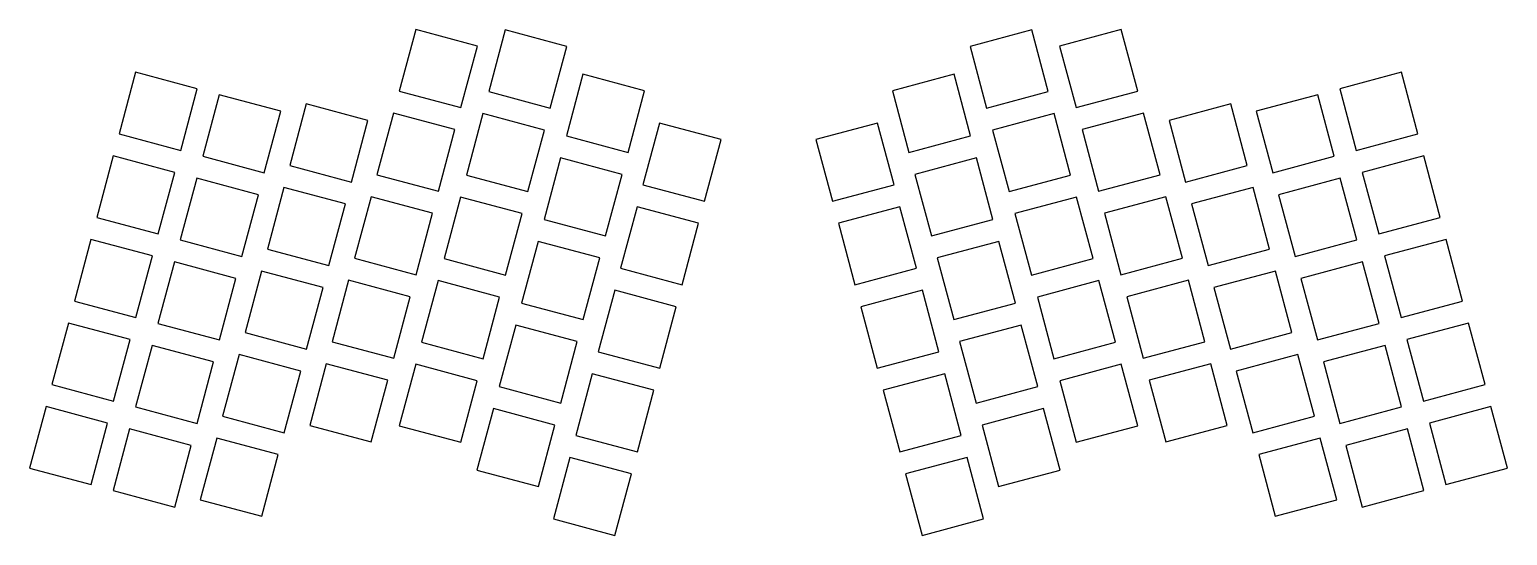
# Model space of a CAD drawing. Header units: millimetres. Extents: x 36 to 361, y -239 to -128.
import ezdxf

# ---------------------------------------------------------------- set-up
doc = ezdxf.new("R2010")
doc.units = ezdxf.units.MM

msp = doc.modelspace()

# ---------------------------------------------------------------- linework, layer by layer
at = {"linetype": 'CONTINUOUS'}
for p, q in [((121.08, -127.69), (117.45, -141.21)), ((134.6, -131.31), (121.08, -127.69)), ((140.72, -127.78), (137.1, -141.3)), ((154.25, -131.4), (140.72, -127.78)), ((256.34, -127.78), (242.82, -131.4)), ((259.96, -141.3), (256.34, -127.78)), ((275.99, -127.69), (262.46, -131.31)), ((279.61, -141.21), (275.99, -127.69)), ((130.98, -144.83), (134.6, -131.31)), ((150.62, -144.92), (154.25, -131.4)), ((242.82, -131.4), (246.44, -144.92)), ((262.46, -131.31), (266.09, -144.83)), ((59.55, -137.08), (55.93, -150.61)), ((73.07, -140.71), (59.55, -137.08)), ((157.78, -137.52), (154.16, -151.05)), ((171.31, -141.15), (157.78, -137.52)), ((239.28, -137.52), (225.76, -141.15)), ((242.91, -151.05), (239.28, -137.52)), ((337.51, -137.08), (323.99, -140.71)), ((341.14, -150.61), (337.51, -137.08)), ((69.45, -154.23), (73.07, -140.71)), ((77.9, -142), (74.28, -155.52)), ((91.42, -145.62), (77.9, -142)), ((117.45, -141.21), (130.98, -144.83)), ((137.1, -141.3), (150.62, -144.92)), ((167.68, -154.67), (171.31, -141.15)), ((225.76, -141.15), (229.38, -154.67)), ((246.44, -144.92), (259.96, -141.3)), ((266.09, -144.83), (279.61, -141.21)), ((319.16, -142), (305.64, -145.62)), ((322.79, -155.52), (319.16, -142)), ((323.99, -140.71), (327.62, -154.23)), ((87.8, -159.15), (91.42, -145.62)), ((97.03, -144.02), (93.41, -157.54)), ((110.55, -147.64), (97.03, -144.02)), ((116.16, -146.04), (112.54, -159.56)), ((129.68, -149.66), (116.16, -146.04)), ((280.9, -146.04), (267.38, -149.66)), ((284.53, -159.56), (280.9, -146.04)), ((300.03, -144.02), (286.51, -147.64)), ((303.66, -157.54), (300.03, -144.02)), ((305.64, -145.62), (309.26, -159.15)), ((106.93, -161.17), (110.55, -147.64)), ((135.81, -146.13), (132.18, -159.65)), ((149.33, -149.75), (135.81, -146.13)), ((174.58, -148.24), (170.96, -161.76)), ((188.11, -151.86), (174.58, -148.24)), ((222.48, -148.24), (208.96, -151.86)), ((226.11, -161.76), (222.48, -148.24)), ((261.26, -146.13), (247.73, -149.75)), ((264.88, -159.65), (261.26, -146.13)), ((286.51, -147.64), (290.13, -161.17)), ((55.93, -150.61), (69.45, -154.23)), ((126.06, -163.19), (129.68, -149.66)), ((145.71, -163.27), (149.33, -149.75)), ((154.16, -151.05), (167.68, -154.67)), ((184.48, -165.38), (188.11, -151.86)), ((208.96, -151.86), (212.58, -165.38)), ((229.38, -154.67), (242.91, -151.05)), ((247.73, -149.75), (251.36, -163.27)), ((267.38, -149.66), (271, -163.19)), ((327.62, -154.23), (341.14, -150.61)), ((54.63, -155.44), (51.01, -168.96)), ((68.15, -159.06), (54.63, -155.44)), ((74.28, -155.52), (87.8, -159.15)), ((309.26, -159.15), (322.79, -155.52)), ((342.43, -155.44), (328.91, -159.06)), ((346.06, -168.96), (342.43, -155.44)), ((93.41, -157.54), (106.93, -161.17)), ((152.87, -155.88), (149.24, -169.4)), ((166.39, -159.5), (152.87, -155.88)), ((244.2, -155.88), (230.68, -159.5)), ((247.82, -169.4), (244.2, -155.88)), ((290.13, -161.17), (303.66, -157.54)), ((64.53, -172.58), (68.15, -159.06)), ((72.98, -160.35), (69.36, -173.88)), ((86.51, -163.98), (72.98, -160.35)), ((112.54, -159.56), (126.06, -163.19)), ((132.18, -159.65), (145.71, -163.27)), ((162.76, -173.02), (166.39, -159.5)), ((170.96, -161.76), (184.48, -165.38)), ((212.58, -165.38), (226.11, -161.76)), ((230.68, -159.5), (234.3, -173.02)), ((251.36, -163.27), (264.88, -159.65)), ((271, -163.19), (284.53, -159.56)), ((324.08, -160.35), (310.56, -163.98)), ((327.7, -173.88), (324.08, -160.35)), ((328.91, -159.06), (332.53, -172.58)), ((82.88, -177.5), (86.51, -163.98)), ((92.11, -162.37), (88.49, -175.9)), ((105.64, -166), (92.11, -162.37)), ((111.24, -164.39), (107.62, -177.92)), ((124.77, -168.02), (111.24, -164.39)), ((130.89, -164.48), (127.27, -178)), ((144.41, -168.1), (130.89, -164.48)), ((266.18, -164.48), (252.65, -168.1)), ((269.8, -178), (266.18, -164.48)), ((285.82, -164.39), (272.3, -168.02)), ((289.45, -177.92), (285.82, -164.39)), ((304.95, -162.37), (291.43, -166)), ((308.57, -175.9), (304.95, -162.37)), ((310.56, -163.98), (314.18, -177.5)), ((102.01, -179.52), (105.64, -166)), ((121.14, -181.54), (124.77, -168.02)), ((140.79, -181.63), (144.41, -168.1)), ((169.66, -166.59), (166.04, -180.11)), ((183.19, -170.21), (169.66, -166.59)), ((227.4, -166.59), (213.88, -170.21)), ((231.02, -180.11), (227.4, -166.59)), ((252.65, -168.1), (256.28, -181.63)), ((272.3, -168.02), (275.92, -181.54)), ((291.43, -166), (295.05, -179.52)), ((51.01, -168.96), (64.53, -172.58)), ((149.24, -169.4), (162.76, -173.02)), ((179.56, -183.74), (183.19, -170.21)), ((213.88, -170.21), (217.5, -183.74)), ((234.3, -173.02), (247.82, -169.4)), ((332.53, -172.58), (346.06, -168.96)), ((49.71, -173.79), (46.09, -187.31)), ((63.24, -177.41), (49.71, -173.79)), ((69.36, -173.88), (82.88, -177.5)), ((147.95, -174.23), (144.32, -187.75)), ((161.47, -177.85), (147.95, -174.23)), ((249.12, -174.23), (235.59, -177.85)), ((252.74, -187.75), (249.12, -174.23)), ((314.18, -177.5), (327.7, -173.88)), ((347.35, -173.79), (333.83, -177.41)), ((350.97, -187.31), (347.35, -173.79)), ((59.61, -190.94), (63.24, -177.41)), ((88.49, -175.9), (102.01, -179.52)), ((107.62, -177.92), (121.14, -181.54)), ((127.27, -178), (140.79, -181.63)), ((157.85, -191.37), (161.47, -177.85)), ((235.59, -177.85), (239.22, -191.37)), ((256.28, -181.63), (269.8, -178)), ((275.92, -181.54), (289.45, -177.92)), ((295.05, -179.52), (308.57, -175.9)), ((333.83, -177.41), (337.45, -190.94)), ((68.07, -178.71), (64.44, -192.23)), ((81.59, -182.33), (68.07, -178.71)), ((87.2, -180.73), (83.57, -194.25)), ((100.72, -184.35), (87.2, -180.73)), ((166.04, -180.11), (179.56, -183.74)), ((217.5, -183.74), (231.02, -180.11)), ((309.87, -180.73), (296.35, -184.35)), ((313.49, -194.25), (309.87, -180.73)), ((329, -178.71), (315.47, -182.33)), ((332.62, -192.23), (329, -178.71)), ((77.97, -195.85), (81.59, -182.33)), ((97.1, -197.87), (100.72, -184.35)), ((106.32, -182.75), (102.7, -196.27)), ((119.85, -186.37), (106.32, -182.75)), ((125.97, -182.83), (122.35, -196.36)), ((139.49, -186.46), (125.97, -182.83)), ((164.75, -184.94), (161.12, -198.46)), ((178.27, -188.56), (164.75, -184.94)), ((232.32, -184.94), (218.79, -188.56)), ((235.94, -198.46), (232.32, -184.94)), ((271.09, -182.83), (257.57, -186.46)), ((274.72, -196.36), (271.09, -182.83)), ((290.74, -182.75), (277.22, -186.37)), ((294.36, -196.27), (290.74, -182.75)), ((296.35, -184.35), (299.97, -197.87)), ((315.47, -182.33), (319.1, -195.85)), ((46.09, -187.31), (59.61, -190.94)), ((116.22, -199.89), (119.85, -186.37)), ((135.87, -199.98), (139.49, -186.46)), ((144.32, -187.75), (157.85, -191.37)), ((239.22, -191.37), (252.74, -187.75)), ((257.57, -186.46), (261.19, -199.98)), ((277.22, -186.37), (280.84, -199.89)), ((337.45, -190.94), (350.97, -187.31)), ((174.65, -202.09), (178.27, -188.56)), ((218.79, -188.56), (222.42, -202.09)), ((44.8, -192.14), (41.17, -205.66)), ((58.32, -195.76), (44.8, -192.14)), ((64.44, -192.23), (77.97, -195.85)), ((83.57, -194.25), (97.1, -197.87)), ((143.03, -192.58), (139.41, -206.1)), ((156.55, -196.2), (143.03, -192.58)), ((254.03, -192.58), (240.51, -196.2)), ((257.66, -206.1), (254.03, -192.58)), ((299.97, -197.87), (313.49, -194.25)), ((319.1, -195.85), (332.62, -192.23)), ((352.27, -192.14), (338.74, -195.76)), ((355.89, -205.66), (352.27, -192.14)), ((54.7, -209.29), (58.32, -195.76)), ((63.15, -197.06), (59.53, -210.58)), ((76.67, -200.68), (63.15, -197.06)), ((102.7, -196.27), (116.22, -199.89)), ((122.35, -196.36), (135.87, -199.98)), ((152.93, -209.73), (156.55, -196.2)), ((240.51, -196.2), (244.13, -209.73)), ((261.19, -199.98), (274.72, -196.36)), ((280.84, -199.89), (294.36, -196.27)), ((333.92, -197.06), (320.39, -200.68)), ((337.54, -210.58), (333.92, -197.06)), ((338.74, -195.76), (342.37, -209.29)), ((73.05, -214.21), (76.67, -200.68)), ((82.28, -199.08), (78.65, -212.6)), ((95.8, -202.7), (82.28, -199.08)), ((101.41, -201.1), (97.78, -214.62)), ((114.93, -204.72), (101.41, -201.1)), ((121.05, -201.19), (117.43, -214.71)), ((134.58, -204.81), (121.05, -201.19)), ((161.12, -198.46), (174.65, -202.09)), ((222.42, -202.09), (235.94, -198.46)), ((276.01, -201.19), (262.49, -204.81)), ((279.63, -214.71), (276.01, -201.19)), ((295.66, -201.1), (282.13, -204.72)), ((299.28, -214.62), (295.66, -201.1)), ((314.79, -199.08), (301.26, -202.7)), ((318.41, -212.6), (314.79, -199.08)), ((320.39, -200.68), (324.02, -214.21)), ((92.18, -216.23), (95.8, -202.7)), ((159.83, -203.29), (156.21, -216.82)), ((173.35, -206.92), (159.83, -203.29)), ((237.23, -203.29), (223.71, -206.92)), ((240.86, -216.82), (237.23, -203.29)), ((301.26, -202.7), (304.89, -216.23)), ((41.17, -205.66), (54.7, -209.29)), ((111.31, -218.24), (114.93, -204.72)), ((130.95, -218.33), (134.58, -204.81)), ((139.41, -206.1), (152.93, -209.73)), ((169.73, -220.44), (173.35, -206.92)), ((223.71, -206.92), (227.34, -220.44)), ((244.13, -209.73), (257.66, -206.1)), ((262.49, -204.81), (266.11, -218.33)), ((282.13, -204.72), (285.76, -218.24)), ((342.37, -209.29), (355.89, -205.66)), ((39.88, -210.49), (36.26, -224.02)), ((53.4, -214.12), (39.88, -210.49)), ((59.53, -210.58), (73.05, -214.21)), ((138.11, -210.93), (134.49, -224.46)), ((151.64, -214.56), (138.11, -210.93)), ((258.95, -210.93), (245.43, -214.56)), ((262.58, -224.46), (258.95, -210.93)), ((324.02, -214.21), (337.54, -210.58)), ((357.19, -210.49), (343.66, -214.12)), ((360.81, -224.02), (357.19, -210.49)), ((49.78, -227.64), (53.4, -214.12)), ((78.65, -212.6), (92.18, -216.23)), ((304.89, -216.23), (318.41, -212.6)), ((343.66, -214.12), (347.29, -227.64)), ((58.23, -215.41), (54.61, -228.93)), ((71.75, -219.03), (58.23, -215.41)), ((77.36, -217.43), (73.74, -230.95)), ((90.88, -221.05), (77.36, -217.43)), ((97.78, -214.62), (111.31, -218.24)), ((117.43, -214.71), (130.95, -218.33)), ((148.01, -228.08), (151.64, -214.56)), ((156.21, -216.82), (169.73, -220.44)), ((227.34, -220.44), (240.86, -216.82)), ((245.43, -214.56), (249.05, -228.08)), ((266.11, -218.33), (279.63, -214.71)), ((285.76, -218.24), (299.28, -214.62)), ((319.7, -217.43), (306.18, -221.05)), ((323.33, -230.95), (319.7, -217.43)), ((338.83, -215.41), (325.31, -219.03)), ((342.46, -228.93), (338.83, -215.41)), ((68.13, -232.56), (71.75, -219.03)), ((325.31, -219.03), (328.93, -232.56)), ((87.26, -234.58), (90.88, -221.05)), ((154.91, -221.65), (151.29, -235.17)), ((168.44, -225.27), (154.91, -221.65)), ((242.15, -221.65), (228.63, -225.27)), ((245.78, -235.17), (242.15, -221.65)), ((306.18, -221.05), (309.8, -234.58)), ((36.26, -224.02), (49.78, -227.64)), ((134.49, -224.46), (148.01, -228.08)), ((164.81, -238.79), (168.44, -225.27)), ((228.63, -225.27), (232.25, -238.79)), ((249.05, -228.08), (262.58, -224.46)), ((347.29, -227.64), (360.81, -224.02)), ((54.61, -228.93), (68.13, -232.56)), ((328.93, -232.56), (342.46, -228.93)), ((73.74, -230.95), (87.26, -234.58)), ((309.8, -234.58), (323.33, -230.95)), ((151.29, -235.17), (164.81, -238.79)), ((232.25, -238.79), (245.78, -235.17))]:
    msp.add_line(p, q, dxfattribs=at)

doc.saveas('drawing.dxf')
